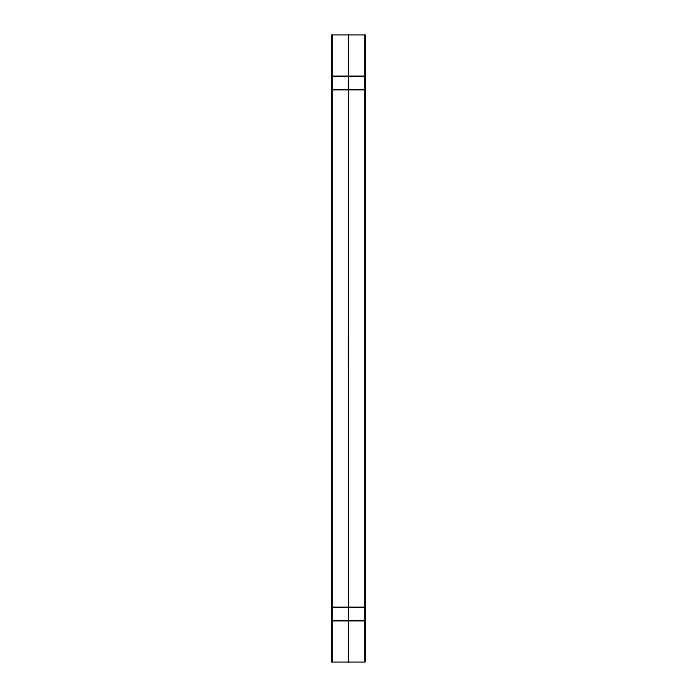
<?xml version="1.0" encoding="UTF-8"?>
<svg xmlns="http://www.w3.org/2000/svg" width="697" height="697" viewBox="0 0 697 697"><rect width="100%" height="100%" fill="white"/><g stroke="black" fill="none" stroke-linecap="round" stroke-linejoin="round"><path stroke-width="1.05" d="M348.5 365.594L348.5 364.714M348.5 360.305L348.5 337.557M348.5 329.637L348.5 328.757M348.5 89.573L348.5 82.751M332.007 76.287L364.993 76.287M332.007 76.382L364.993 76.382M332.007 76.504L364.993 76.504M332.007 89.573L364.993 89.573M332.007 89.695L364.993 89.695M332.007 607.305L364.993 607.305M332.007 607.436L364.993 607.436M332.007 620.496L364.993 620.496M332.007 620.618L364.993 620.618M332.007 620.713L364.993 620.713M365.115 35.869L365.115 661.131M348.5 34.867L348.5 662.133M331.885 34.867L331.885 662.133M364.993 34.85L332.007 34.85L332.007 662.133L364.993 662.15L364.993 34.867"/></g></svg>
